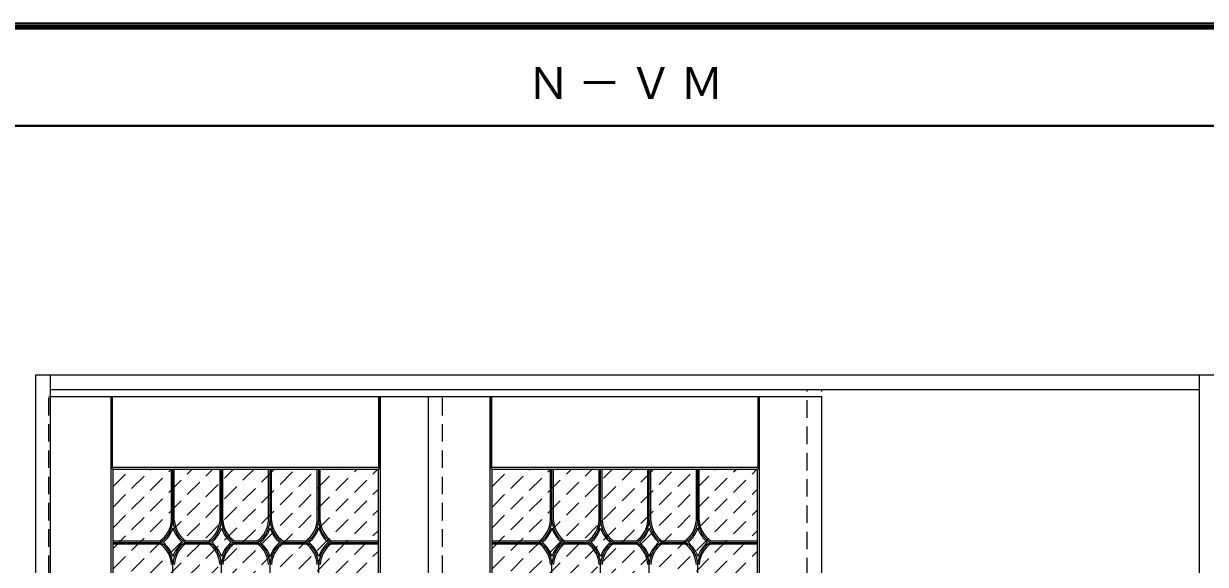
# Model space of a CAD drawing. Units: millimetres, scale not verified. Extents: x -6000 to 5700, y -4307 to 4260.
# Drawn here: x -3932 to -1501, y 3064 to 4175 of the extents above; entities that cross this region are included whole.
import ezdxf

# ---------------------------------------------------------------- set-up
doc = ezdxf.new("R2010")
doc.units = ezdxf.units.MM
doc.header["$LTSCALE"] = 30
doc.linetypes.add('CHAIN1', pattern=[8, 5, -1, 1, -1])
doc.linetypes.add('DASHED1', pattern=[1.8, 1.2, -0.6])
for name, color, linetype, lineweight in [('0-2_扉', 3, 'Continuous', 25), ('0-3_仕上げ', 4, 'Continuous', 9), ('0-4_枠', 3, 'Continuous', 25), ('0-C_ハッチ', 4, 'DASHED1', 9), ('F-1_枠', 6, 'Continuous', 40)]:
    doc.layers.add(name, color=color, linetype=linetype, lineweight=lineweight)
doc.layers.add('0-A_文字', color=7, linetype='Continuous')
doc.styles.add('ＭＳ ゴシック', font='')
doc.styles.get('ＭＳ ゴシック').set_extended_font_data('MS Gothic')

msp = doc.modelspace()

# ---------------------------------------------------------------- linework, layer by layer
at = {"layer": '0-2_扉'}
for p, q in [((-3877, 3409), (-2290, 3409)), ((-3100, 3409), (-3100, 1426))]:
    msp.add_line(p, q, dxfattribs=at)
at = {"layer": '0-2_扉', "color": 4, "linetype": 'DASHED1', "lineweight": 9}
msp.add_line((-3070, 1426), (-3070, 3409), dxfattribs=at)
msp.add_lwpolyline([(-3877, 1426), (-3880, 1426), (-3880, 3409), (-3877, 3409)], dxfattribs=at)
at = {"layer": '0-2_扉'}
msp.add_lwpolyline([(-3877, 1426), (-2290, 1426), (-2290, 3409)], dxfattribs=at)
at = {"layer": '0-3_仕上げ', "color": 7, "lineweight": 18}
for p, q in [((-3752, 1426), (-3752, 3409)), ((-3750.5, 3261.5), (-3750.5, 3409)), ((-3749, 3263), (-3749, 3409)), ((-3201, 3263), (-3201, 3409)), ((-3199.5, 3261.5), (-3199.5, 3409)), ((-3198, 1426), (-3198, 3409)), ((-2972, 1426), (-2972, 3409)), ((-2970.5, 3261.5), (-2970.5, 3409)), ((-2969, 3263), (-2969, 3409)), ((-2421, 3263), (-2421, 3409)), ((-2419.5, 3261.5), (-2419.5, 3409)), ((-2418, 1426), (-2418, 3409)), ((-3749, 3263), (-3750.5, 3261.5)), ((-3748, 3259), (-3750.5, 3261.5)), ((-3201, 3263), (-3749, 3263)), ((-2969, 3263), (-2970.5, 3261.5)), ((-2968, 3259), (-2970.5, 3261.5)), ((-2421, 3263), (-2969, 3263))]:
    msp.add_line(p, q, dxfattribs=at)
at = {"layer": '0-3_仕上げ', "color": 3, "lineweight": 25}
for p, q in [((-3748, 2301), (-3748, 3259)), ((-3202, 3259), (-3748, 3259)), ((-3202, 2301), (-3202, 3259)), ((-2968, 2301), (-2968, 3259)), ((-2422, 3259), (-2968, 3259)), ((-2422, 2301), (-2422, 3259))]:
    msp.add_line(p, q, dxfattribs=at)
at = {"layer": '0-3_仕上げ'}
for p, q in [((-3628, 3154.19), (-3628, 3259)), ((-3622, 3154), (-3622, 3259)), ((-3528, 3154.1), (-3528, 3259)), ((-3522, 3154.1), (-3522, 3259)), ((-3428, 3154.1), (-3428, 3259)), ((-3422, 3154.1), (-3422, 3259)), ((-3328, 3154.1), (-3328, 3259)), ((-3322, 3154.1), (-3322, 3259)), ((-2848, 3154.19), (-2848, 3259)), ((-2842, 3154), (-2842, 3259)), ((-2748, 3154.1), (-2748, 3259)), ((-2742, 3154.1), (-2742, 3259)), ((-2648, 3154.1), (-2648, 3259)), ((-2642, 3154.1), (-2642, 3259)), ((-2548, 3154.1), (-2548, 3259)), ((-2542, 3154.1), (-2542, 3259)), ((-3748, 3112), (-3650.98, 3112)), ((-3599.03, 3112), (-3550.98, 3112)), ((-3499.03, 3112), (-3450.98, 3112)), ((-3399.03, 3112), (-3350.98, 3112)), ((-3299.03, 3112), (-3202, 3112)), ((-2968, 3112), (-2870.98, 3112)), ((-2819.03, 3112), (-2770.98, 3112)), ((-2719.03, 3112), (-2670.98, 3112)), ((-2619.03, 3112), (-2570.98, 3112)), ((-2519.03, 3112), (-2422, 3112)), ((-3748, 3106), (-3650.98, 3106)), ((-3599.03, 3106), (-3550.98, 3106)), ((-3499.03, 3106), (-3450.98, 3106)), ((-3399.03, 3106), (-3350.98, 3106)), ((-3299.03, 3106), (-3202, 3106)), ((-2968, 3106), (-2870.98, 3106)), ((-2819.03, 3106), (-2770.98, 3106)), ((-2719.03, 3106), (-2670.98, 3106)), ((-2619.03, 3106), (-2570.98, 3106)), ((-2519.03, 3106), (-2422, 3106))]:
    msp.add_line(p, q, dxfattribs=at)
at = {"layer": '0-3_仕上げ', "linetype": 'CHAIN1'}
for p, q in [((-3625, 3154), (-3625, 3259)), ((-3525, 3154), (-3525, 3259)), ((-3425, 3154), (-3425, 3259)), ((-3325, 3154), (-3325, 3259)), ((-2845, 3154), (-2845, 3259)), ((-2745, 3154), (-2745, 3259)), ((-2645, 3154), (-2645, 3259)), ((-2545, 3154), (-2545, 3259)), ((-3748, 3109), (-3650, 3109)), ((-3600, 3109), (-3550, 3109)), ((-3500, 3109), (-3450, 3109)), ((-3400, 3109), (-3350, 3109)), ((-3300, 3109), (-3202, 3109)), ((-2968, 3109), (-2870, 3109)), ((-2820, 3109), (-2770, 3109)), ((-2720, 3109), (-2670, 3109)), ((-2620, 3109), (-2570, 3109)), ((-2520, 3109), (-2422, 3109)), ((-3625, 2506), (-3625, 3064)), ((-3525, 2506), (-3525, 3064)), ((-3425, 2506), (-3425, 3064)), ((-3325, 2506), (-3325, 3064)), ((-2845, 2506), (-2845, 3064)), ((-2745, 2506), (-2745, 3064)), ((-2645, 2506), (-2645, 3064)), ((-2545, 2506), (-2545, 3064))]:
    msp.add_line(p, q, dxfattribs=at)
at = {"layer": '0-3_仕上げ', "color": 7, "lineweight": 18}
for points in [[(-3201, 3263), (-3199.5, 3261.5), (-3202, 3259)], [(-2421, 3263), (-2419.5, 3261.5), (-2422, 3259)]]:
    msp.add_lwpolyline(points, dxfattribs=at)
at = {"layer": '0-3_仕上げ'}
for centre, radius, start, end in [((-3684.88, 3157.82), 57, 306.49767, 356.34853), ((-3684.88, 3157.82), 63, 309.20041, 341.88743), ((-3565.12, 3157.82), 63, 198.11257, 230.79959), ((-3565.12, 3157.82), 57, 183.65147, 233.50233), ((-3584.88, 3157.82), 57, 306.49767, 356.25364), ((-3584.88, 3157.82), 63, 309.20041, 341.88743), ((-3465.12, 3157.82), 63, 198.11257, 230.79959), ((-3465.12, 3157.82), 57, 183.65147, 233.50233), ((-3484.88, 3157.82), 57, 306.49767, 356.25364), ((-3484.88, 3157.82), 63, 309.20041, 341.88743), ((-3365.12, 3157.82), 63, 198.11257, 230.79959), ((-3365.12, 3157.82), 57, 183.65147, 233.50233), ((-3384.88, 3157.82), 57, 306.49767, 356.25364), ((-3384.88, 3157.82), 63, 309.20041, 341.88743), ((-3265.12, 3157.82), 63, 198.11257, 230.79959), ((-3265.12, 3157.82), 57, 183.65147, 233.50233), ((-2904.88, 3157.82), 57, 306.49767, 356.34853), ((-2904.88, 3157.82), 63, 309.20041, 341.88743), ((-2785.12, 3157.82), 63, 198.11257, 230.79959), ((-2785.12, 3157.82), 57, 183.65147, 233.50233), ((-2804.88, 3157.82), 57, 306.49767, 356.25364), ((-2804.88, 3157.82), 63, 309.20041, 341.88743), ((-2685.12, 3157.82), 63, 198.11257, 230.79959), ((-2685.12, 3157.82), 57, 183.65147, 233.50233), ((-2704.88, 3157.82), 57, 306.49767, 356.25364), ((-2704.88, 3157.82), 63, 309.20041, 341.88743), ((-2585.12, 3157.82), 63, 198.11257, 230.79959), ((-2585.12, 3157.82), 57, 183.65147, 233.50233), ((-2604.88, 3157.82), 57, 306.49767, 356.25364), ((-2604.88, 3157.82), 63, 309.20041, 341.88743), ((-2485.12, 3157.82), 63, 198.11257, 230.79959), ((-2485.12, 3157.82), 57, 183.65147, 233.50233), ((-3684.88, 3060.18), 57, 3.74636, 53.50233), ((-3684.88, 3060.18), 63, 18.11257, 50.79959), ((-3565.12, 3060.18), 63, 129.20041, 161.88743), ((-3565.12, 3060.18), 57, 126.49767, 176.25364), ((-3584.88, 3060.18), 57, 3.74636, 53.50233), ((-3584.88, 3060.18), 63, 18.11257, 50.79959), ((-3465.12, 3060.18), 63, 129.20041, 161.88743), ((-3465.12, 3060.18), 57, 126.49767, 176.25364), ((-3484.88, 3060.18), 57, 3.74636, 53.50233), ((-3484.88, 3060.18), 63, 18.11257, 50.79959), ((-3365.12, 3060.18), 63, 129.20041, 161.88743), ((-3365.12, 3060.18), 57, 126.49767, 176.25364), ((-3384.88, 3060.18), 57, 3.74636, 53.50233), ((-3384.88, 3060.18), 63, 18.11257, 50.79959), ((-3265.12, 3060.18), 63, 129.20041, 161.88743), ((-3265.12, 3060.18), 57, 126.49767, 176.25364), ((-2904.88, 3060.18), 57, 3.74636, 53.50233), ((-2904.88, 3060.18), 63, 18.11257, 50.79959), ((-2785.12, 3060.18), 63, 129.20041, 161.88743), ((-2785.12, 3060.18), 57, 126.49767, 176.25364), ((-2804.88, 3060.18), 57, 3.74636, 53.50233), ((-2804.88, 3060.18), 63, 18.11257, 50.79959), ((-2685.12, 3060.18), 63, 129.20041, 161.88743), ((-2685.12, 3060.18), 57, 126.49767, 176.25364), ((-2704.88, 3060.18), 57, 3.74636, 53.50233), ((-2704.88, 3060.18), 63, 18.11257, 50.79959), ((-2585.12, 3060.18), 63, 129.20041, 161.88743), ((-2585.12, 3060.18), 57, 126.49767, 176.25364), ((-2604.88, 3060.18), 57, 3.74636, 53.50233), ((-2604.88, 3060.18), 63, 18.11257, 50.79959), ((-2485.12, 3060.18), 63, 129.20041, 161.88743), ((-2485.12, 3060.18), 57, 126.49767, 176.25364)]:
    msp.add_arc(centre, radius, start, end, dxfattribs=at)
at = {"layer": '0-3_仕上げ', "linetype": 'CHAIN1'}
for centre, start, end in [((-3684.88, 3157.82), 305.54226, 356.34853), ((-3565.12, 3157.82), 183.65147, 234.45774), ((-3584.88, 3157.82), 305.54226, 356.34853), ((-3465.12, 3157.82), 183.65147, 234.45774), ((-3484.88, 3157.82), 305.54226, 356.34853), ((-3365.12, 3157.82), 183.65147, 234.45774), ((-3384.88, 3157.82), 305.54226, 356.34853), ((-3265.12, 3157.82), 183.65147, 234.45774), ((-2904.88, 3157.82), 305.54226, 356.34853), ((-2785.12, 3157.82), 183.65147, 234.45774), ((-2804.88, 3157.82), 305.54226, 356.34853), ((-2685.12, 3157.82), 183.65147, 234.45774), ((-2704.88, 3157.82), 305.54226, 356.34853), ((-2585.12, 3157.82), 183.65147, 234.45774), ((-2604.88, 3157.82), 305.54226, 356.34853), ((-2485.12, 3157.82), 183.65147, 234.45774), ((-3684.88, 3060.18), 3.65147, 54.45774), ((-3565.12, 3060.18), 125.54226, 176.34853), ((-3584.88, 3060.18), 3.65147, 54.45774), ((-3465.12, 3060.18), 125.54226, 176.34853), ((-3484.88, 3060.18), 3.65147, 54.45774), ((-3365.12, 3060.18), 125.54226, 176.34853), ((-3384.88, 3060.18), 3.65147, 54.45774), ((-3265.12, 3060.18), 125.54226, 176.34853), ((-2904.88, 3060.18), 3.65147, 54.45774), ((-2785.12, 3060.18), 125.54226, 176.34853), ((-2804.88, 3060.18), 3.65147, 54.45774), ((-2685.12, 3060.18), 125.54226, 176.34853), ((-2704.88, 3060.18), 3.65147, 54.45774), ((-2585.12, 3060.18), 125.54226, 176.34853), ((-2604.88, 3060.18), 3.65147, 54.45774), ((-2485.12, 3060.18), 125.54226, 176.34853)]:
    msp.add_arc(centre, 60, start, end, dxfattribs=at)
at = {"layer": '0-4_枠'}
for p, q in [((-3907, 1406), (-3907, 3453)), ((-3907, 3453), (-1483, 3453)), ((-3877, 1406), (-3877, 3453)), ((-1513, 1406), (-1513, 3453)), ((-3877, 3423), (-1513, 3423))]:
    msp.add_line(p, q, dxfattribs=at)
at = {"layer": '0-4_枠', "color": 4, "linetype": 'DASHED1', "lineweight": 9}
for p, q in [((-2320, 1421), (-2320, 3423)), ((-2290, 1421), (-2290, 3423))]:
    msp.add_line(p, q, dxfattribs=at)
at = {"layer": '0-C_ハッチ'}
for p, q in [((-3748, 3224.06), (-3713.06, 3259)), ((-3748, 3139.21), (-3628.21, 3259)), ((-3748, 3181.63), (-3670.63, 3259)), ((-3748, 2757.37), (-3246.37, 3259)), ((-3748, 2799.79), (-3288.8, 3259)), ((-3748, 2842.22), (-3331.22, 3259)), ((-3748, 2884.65), (-3373.65, 3259)), ((-3748, 2927.07), (-3416.07, 3259)), ((-3748, 2969.5), (-3458.5, 3259)), ((-3748, 3011.93), (-3500.93, 3259)), ((-3748, 3054.35), (-3543.35, 3259)), ((-3748, 3096.78), (-3585.78, 3259)), ((-3748, 2714.94), (-3203.94, 3259)), ((-2968, 3224.06), (-2933.06, 3259)), ((-2968, 3139.21), (-2848.21, 3259)), ((-2968, 3181.63), (-2890.63, 3259)), ((-2968, 2757.37), (-2466.37, 3259)), ((-2968, 2799.79), (-2508.8, 3259)), ((-2968, 2842.22), (-2551.22, 3259)), ((-2968, 2884.65), (-2593.65, 3259)), ((-2968, 2927.07), (-2636.07, 3259)), ((-2968, 2969.5), (-2678.5, 3259)), ((-2968, 3011.93), (-2720.93, 3259)), ((-2968, 3054.35), (-2763.35, 3259)), ((-2968, 3096.78), (-2805.78, 3259)), ((-2968, 2714.94), (-2423.94, 3259)), ((-3748, 2672.52), (-3202, 3218.52)), ((-2968, 2672.52), (-2422, 3218.52)), ((-3748, 2630.09), (-3202, 3176.09)), ((-2968, 2630.09), (-2422, 3176.09)), ((-3748, 2587.66), (-3202, 3133.66)), ((-2968, 2587.66), (-2422, 3133.66)), ((-3748, 2545.24), (-3202, 3091.24)), ((-2968, 2545.24), (-2422, 3091.24))]:
    msp.add_line(p, q, dxfattribs=at)
at = {"layer": 'F-1_枠'}
for p, q in [((-6000, 4175), (5700, 4175)), ((-6000, 4170), (5700, 4170)), ((-6000, 4165), (5700, 4165)), ((-6000, 3965), (5700, 3965))]:
    msp.add_line(p, q, dxfattribs=at)

# ---------------------------------------------------------------- texts
at = {"layer": '0-A_文字', "insert": (-2897.5, 4020), "char_height": 65.98, "attachment_point": 7, "style": 'ＭＳ ゴシック'}
msp.add_mtext('\\T1.17;Ｎ－ＶＭ', dxfattribs=at)

doc.saveas('drawing.dxf')
